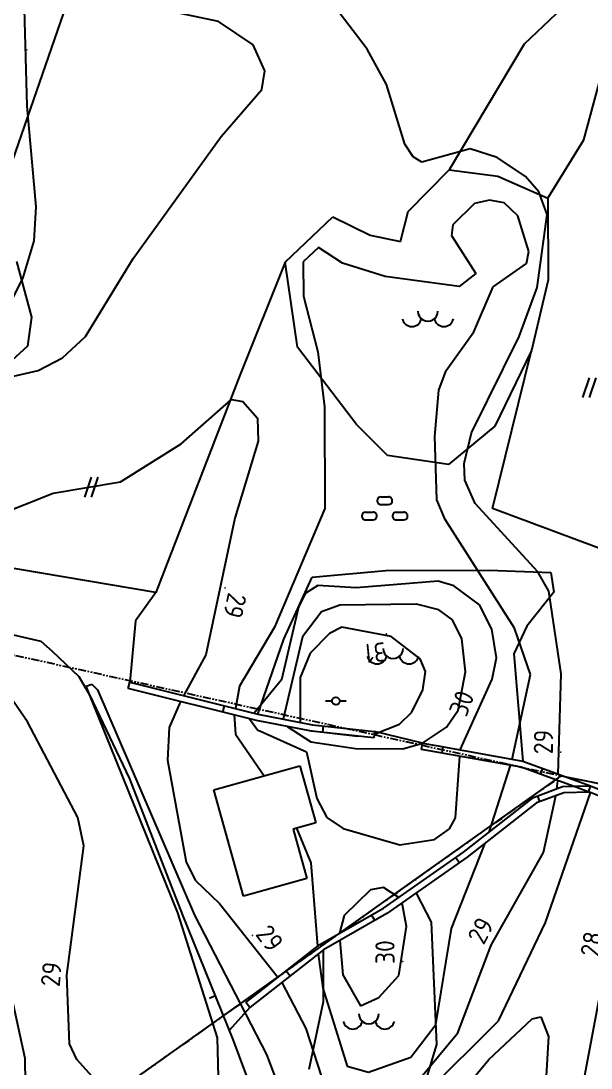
# Model space of a CAD drawing. Header units: metres. Extents: x 139929 to 142176, y 6401995 to 6404420.
# Drawn here: x 140542.9 to 140587.5, y 6402173.4 to 6402255.3 of the extents above; entities that cross this region are included whole.
import ezdxf
from ezdxf.enums import TextEntityAlignment as Align

# ---------------------------------------------------------------- set-up
doc = ezdxf.new("R2010")
doc.units = ezdxf.units.M
doc.header["$LTSCALE"] = 0.5
doc.linetypes.add('PHANTOM', pattern=[2.5, 1.25, -0.25, 0.25, -0.25, 0.25, -0.25])
doc.layers.get('0').update_dxf_attribs({"color": 1})
doc.layers.add('FAS_TRAKT_GRÄNS', color=96, linetype='Continuous', lineweight=35)
doc.layers.add('PRI_VATTEN_DIKE', color=170, linetype='Continuous', lineweight=18)
for name, color, linetype in [('M-BEF-BELYSNINGSSTOLPE', 4, 'Continuous'), ('M-BEF-BYGGNAD', 3, 'Continuous'), ('M-BEF-BÄCK', 7, 'Continuous'), ('M-BEF-DIKE', 4, 'Dike5'), ('M-BEF-MARKLINJE', 4, 'Continuous'), ('M-BEF-MUR', 4, 'Continuous'), ('M-BEF-NIVÅKURVA-PRIMÄR-0.5M', 12, 'Continuous'), ('M-BEF-NIVÅKURVA-PRIMÄR-1.0M', 12, 'Continuous'), ('M-GR-FASTIGHETSGRÄNS', 3, 'PHANTOM'), ('M-GR-TRAKTGRÄNS', 7, 'PHANTOM')]:
    doc.layers.add(name, color=color, linetype=linetype)
doc.styles.add('ISO', font='iso.shx', dxfattribs={"height": 2.5})
doc.styles.get("Standard").update_dxf_attribs({"font": 'simplex8.shx'})
doc.linetypes.add('Bäck', pattern='A,5,[107,sma.shx,S=1,R=0,X=0,Y=0],5', length=10)
doc.linetypes.add('Dike5', pattern='A,1.5,["|",Standard,S=0.5,R=75,X=0,Y=0],1e-06,["|",Standard,S=0.5,R=105,X=0,Y=0],-0.75', length=2.250001)

# ---------------------------------------------------------------- blocks, each defined once
blk = doc.blocks.new('PRI_L_ALLM')
for points in [[(-0.3, 0, 0), (-0.8, 0, 0)], [(0.8, 0, 0), (0.3, 0, 0)]]:
    blk.add_polyline3d(points)
blk.add_circle((0, 0), 0.3)
blk = doc.blocks.new('PRI_M_BERG')
for centre, radius, start, end in [((0, 0.867), 0.784, 179.99999, 0.00001), ((-1.252, 0.43), 0.765, 192.29023, 347.70977), ((1.252, 0.43), 0.765, 192.29023, 347.70977)]:
    blk.add_arc(centre, radius, start, end)
blk = doc.blocks.new('PRI_M_LÖVSKOG')
for p, q in [((-0.295, 1.2), (0.295, 1.2)), ((-0.295, 0.6), (0.295, 0.6)), ((-1.495, 0), (-0.905, 0)), ((-1.495, -0.6), (-0.905, -0.6)), ((0.905, 0), (1.495, 0)), ((0.905, -0.6), (1.495, -0.6))]:
    blk.add_line(p, q)
for centre, start, end in [((-0.295, 0.9), 90.00001, 179.99999), ((-0.295, 0.9), 179.99999, 270.00003), ((0.295, 0.9), 0, 90.00001), ((0.295, 0.9), 270.00003, 0.00001), ((-1.495, -0.3), 90.00001, 179.99999), ((-1.495, -0.3), 179.99999, 270.00003), ((-0.905, -0.3), 0, 90.00001), ((-0.905, -0.3), 270.00003, 0.00001), ((0.905, -0.3), 90.00001, 179.99999), ((0.905, -0.3), 179.99999, 270.00003), ((1.495, -0.3), 0, 90.00001), ((1.495, -0.3), 270.00003, 0.00001)]:
    blk.add_arc(centre, 0.3, start, end)
blk = doc.blocks.new('PRI_M_ÅKER')
for points in [[(0.259, 1.556, 0), (-0.259, 0, 0)], [(0.778, 1.556, 0), (0.259, 0, 0)]]:
    blk.add_polyline3d(points)
blk = doc.blocks.new('PRI_NIVÅ_HÖJDPKT')
at = {"color": 0, "linetype": 'Continuous', "lineweight": -3}
blk.add_circle((183, 184), 0.0005, dxfattribs=at)

msp = doc.modelspace()

# ---------------------------------------------------------------- linework, layer by layer
at = {"layer": 'FAS_TRAKT_GRÄNS', "color": 1, "linetype": 'Continuous', "lineweight": -3}
for p, q in [((140550.468, 6402171.631), (140585.175, 6402196.276)), ((140585.175, 6402196.276), (140595.175, 6402194.272))]:
    msp.add_line(p, q, dxfattribs=at)
at = {"layer": 'M-BEF-BYGGNAD'}
for p, q in [((140557.984, 6402195.173), (140564.726, 6402197.05)), ((140557.984, 6402195.173), (140564.726, 6402197.05)), ((140564.726, 6402197.05), (140565.961, 6402192.609)), ((140564.726, 6402197.05), (140565.961, 6402192.609)), ((140560.294, 6402186.875), (140557.984, 6402195.173)), ((140560.294, 6402186.875), (140557.984, 6402195.173)), ((140565.961, 6402192.609), (140564.196, 6402192.117)), ((140565.961, 6402192.609), (140564.196, 6402192.117)), ((140564.196, 6402192.117), (140565.271, 6402188.26)), ((140564.196, 6402192.117), (140565.271, 6402188.26)), ((140565.271, 6402188.26), (140560.294, 6402186.875)), ((140565.271, 6402188.26), (140560.294, 6402186.875))]:
    msp.add_line(p, q, dxfattribs=at)
at = {"layer": 'M-BEF-BÄCK', "linetype": 'Bäck', "lineweight": -3}
for p, q in [((140537.073, 6402208.511, 28.633), (140544.447, 6402206.819, 28.434)), ((140544.447, 6402206.819, 28.434), (140545.348, 6402206.027, 28.434)), ((140545.348, 6402206.027, 28.434), (140547.422, 6402204.063, 28.363)), ((140547.422, 6402204.063, 28.363), (140548.257, 6402202.629, 28.363)), ((140548.257, 6402202.629, 28.363), (140551.38, 6402196.044, 28.292)), ((140551.38, 6402196.044, 28.292), (140555.543, 6402185.367, 28.249)), ((140555.543, 6402185.367, 28.249), (140559.478, 6402175.643, 28.136)), ((140559.478, 6402175.643, 28.136), (140563.33, 6402165.298, 28.008))]:
    msp.add_line(p, q, dxfattribs=at)
at = {"layer": 'M-BEF-BÄCK', "lineweight": -3}
for p, q in [((140537.073, 6402208.511), (140544.447, 6402206.819)), ((140544.447, 6402206.819), (140545.348, 6402206.027)), ((140545.348, 6402206.027), (140547.422, 6402204.063)), ((140547.422, 6402204.063), (140548.257, 6402202.629)), ((140548.257, 6402202.629), (140551.38, 6402196.044)), ((140551.38, 6402196.044), (140555.543, 6402185.367)), ((140555.543, 6402185.367), (140559.478, 6402175.643)), ((140559.478, 6402175.643), (140563.33, 6402165.298))]:
    msp.add_line(p, q, dxfattribs=at)
at = {"layer": 'M-BEF-DIKE'}
msp.add_line((140558.137, 6402179.095), (140557.645, 6402178.872), dxfattribs=at)
at = {"layer": 'M-BEF-MARKLINJE'}
for p, q in [((140586.456, 6402257.506, 28.661), (140582.26, 6402253.516, 28.661)), ((140586.949, 6402246.046, 28.707), (140589.196, 6402254.451, 28.411)), ((140582.26, 6402253.516, 28.661), (140576.392, 6402243.697, 29.247)), ((140584.132, 6402241.488, 29.042), (140586.949, 6402246.046, 28.707)), ((140573.19, 6402240.428, 29.19), (140576.392, 6402243.697, 29.247)), ((140576.392, 6402243.697, 29.247), (140580.202, 6402243.195, 29.344)), ((140580.202, 6402243.195, 29.344), (140584.132, 6402241.488, 29.042)), ((140584.132, 6402241.488, 29.042), (140584.136, 6402235.081, 28.695)), ((140572.588, 6402238.088, 29.503), (140573.19, 6402240.428, 29.19)), ((140563.562, 6402236.462, 29.298), (140567.308, 6402240.027, 29.4)), ((140567.308, 6402240.027, 29.4), (140570.217, 6402238.588, 29.503)), ((140570.217, 6402238.588, 29.503), (140572.588, 6402238.088, 29.503)), ((140542.554, 6402236.519, 29.884), (140543.728, 6402232.157, 29.633)), ((140563.562, 6402236.462, 29.298), (140560.034, 6402227.68, 29.008)), ((140564.526, 6402229.812, 29.201), (140563.562, 6402236.462, 29.298)), ((140584.136, 6402235.081, 28.695), (140582.846, 6402229.56, 28.604)), ((140543.728, 6402232.157, 29.633), (140543.399, 6402229.899, 29.827)), ((140543.399, 6402229.899, 29.827), (140540.26, 6402227.027, 29.844)), ((140569.151, 6402223.773, 29.378), (140564.526, 6402229.812, 29.201)), ((140579.803, 6402217.199, 28.377), (140582.846, 6402229.56, 28.604)), ((140582.846, 6402229.56, 28.604), (140579.973, 6402223.637, 28.889)), ((140560.034, 6402227.68, 29.008), (140553.445, 6402210.631, 28.661)), ((140571.571, 6402221.343, 29.935), (140569.151, 6402223.773, 29.378)), ((140579.973, 6402223.637, 28.889), (140576.352, 6402220.649, 29.622)), ((140576.352, 6402220.649, 29.622), (140571.571, 6402221.343, 29.935)), ((140589.444, 6402213.602, 28.093), (140579.803, 6402217.199, 28.377)), ((140553.445, 6402210.631, 28.661), (140534.707, 6402213.781, 28.849)), ((140563.472, 6402206.961, 29.798), (140565.674, 6402211.83, 29.525)), ((140565.674, 6402211.83, 29.525), (140571.449, 6402212.352, 29.713)), ((140571.449, 6402212.352, 29.713), (140579.528, 6402212.38, 29.52)), ((140579.528, 6402212.38, 29.52), (140584.342, 6402212.19, 28.843)), ((140584.342, 6402212.19, 28.843), (140584.599, 6402210.647, 28.98)), ((140553.445, 6402210.631, 28.661), (140551.854, 6402208.414, 28.69)), ((140584.599, 6402210.647, 28.98), (140582.469, 6402207.985, 29.326)), ((140551.854, 6402208.414, 28.69), (140551.407, 6402203.602, 28.391)), ((140582.469, 6402207.985, 29.326), (140581.454, 6402205.813, 29.849)), ((140561.439, 6402201.093, 30.151), (140563.472, 6402206.961, 29.798)), ((140581.454, 6402205.813, 29.849), (140582.152, 6402197.434, 29.872)), ((140574.317, 6402198.842, 30.657), (140570.553, 6402199.757, 31.288)), ((140573.83, 6402187.113, 29.958), (140574.982, 6402184.821, 29.622)), ((140574.982, 6402184.821, 29.622), (140575.416, 6402175.264, 29.315)), ((140566.571, 6402178.615, 29.349), (140566.567, 6402182.679, 30.452)), ((140560.807, 6402178.163, 28.741), (140559.189, 6402176.357, 28.229)), ((140565.438, 6402173.323, 28.923), (140566.571, 6402178.615, 29.349)), ((140575.416, 6402175.264, 29.315), (140573.702, 6402169.584, 28.519))]:
    msp.add_line(p, q, dxfattribs=at)
at = {"layer": 'M-BEF-MARKLINJE', "lineweight": -3}
for p, q in [((140586.456, 6402257.506), (140582.26, 6402253.516)), ((140586.949, 6402246.046), (140589.196, 6402254.451)), ((140582.26, 6402253.516), (140576.392, 6402243.697)), ((140584.132, 6402241.488), (140586.949, 6402246.046)), ((140573.19, 6402240.428), (140576.392, 6402243.697)), ((140576.392, 6402243.697), (140580.202, 6402243.195)), ((140580.202, 6402243.195), (140584.132, 6402241.488)), ((140584.132, 6402241.488), (140584.136, 6402235.081)), ((140572.588, 6402238.088), (140573.19, 6402240.428)), ((140563.562, 6402236.462), (140567.308, 6402240.027)), ((140567.308, 6402240.027), (140570.217, 6402238.588)), ((140570.217, 6402238.588), (140572.588, 6402238.088)), ((140542.554, 6402236.519), (140543.728, 6402232.157)), ((140563.562, 6402236.462), (140560.034, 6402227.68)), ((140564.526, 6402229.812), (140563.562, 6402236.462)), ((140584.136, 6402235.081), (140582.846, 6402229.56)), ((140543.728, 6402232.157), (140543.399, 6402229.899)), ((140543.399, 6402229.899), (140540.26, 6402227.027)), ((140569.151, 6402223.773), (140564.526, 6402229.812)), ((140579.803, 6402217.199), (140582.846, 6402229.56)), ((140582.846, 6402229.56), (140579.973, 6402223.637)), ((140560.034, 6402227.68), (140553.445, 6402210.631)), ((140571.571, 6402221.343), (140569.151, 6402223.773)), ((140579.973, 6402223.637), (140576.352, 6402220.649)), ((140576.352, 6402220.649), (140571.571, 6402221.343)), ((140589.444, 6402213.602), (140579.803, 6402217.199)), ((140553.445, 6402210.631), (140534.707, 6402213.781)), ((140563.472, 6402206.961), (140565.674, 6402211.83)), ((140565.674, 6402211.83), (140571.449, 6402212.352)), ((140571.449, 6402212.352), (140579.528, 6402212.38)), ((140579.528, 6402212.38), (140584.342, 6402212.19)), ((140584.342, 6402212.19), (140584.599, 6402210.647)), ((140553.445, 6402210.631), (140551.854, 6402208.414)), ((140584.599, 6402210.647), (140582.469, 6402207.985)), ((140551.854, 6402208.414), (140551.407, 6402203.602)), ((140582.469, 6402207.985), (140581.454, 6402205.813)), ((140561.439, 6402201.093), (140563.472, 6402206.961)), ((140581.454, 6402205.813), (140582.152, 6402197.434)), ((140574.317, 6402198.842), (140570.553, 6402199.757)), ((140573.83, 6402187.113), (140574.982, 6402184.821)), ((140574.982, 6402184.821), (140575.416, 6402175.264)), ((140566.571, 6402178.615), (140566.567, 6402182.679)), ((140560.807, 6402178.163), (140559.189, 6402176.357)), ((140565.438, 6402173.323), (140566.571, 6402178.615)), ((140575.416, 6402175.264), (140573.702, 6402169.584))]:
    msp.add_line(p, q, dxfattribs=at)
at = {"layer": 'M-BEF-MARKLINJE', "lineweight": -3, "ltscale": 0.8}
msp.add_line((140541.515, 6402242.336), (140546.25, 6402255.985), dxfattribs=at)
at = {"layer": 'M-BEF-MUR'}
for p, q in [((140551.286, 6402203.118), (140551.407, 6402203.602)), ((140551.407, 6402203.602), (140561.439, 6402201.093)), ((140561.332, 6402200.604), (140551.286, 6402203.118)), ((140558.686, 6402201.267), (140558.807, 6402201.751)), ((140561.439, 6402201.093), (140565.704, 6402200.283)), ((140565.63, 6402199.788), (140561.332, 6402200.604)), ((140565.704, 6402200.283), (140570.553, 6402199.757)), ((140570.499, 6402199.259), (140565.63, 6402199.788)), ((140566.522, 6402199.691), (140566.576, 6402200.189)), ((140570.553, 6402199.757), (140570.499, 6402199.259)), ((140574.232, 6402198.349), (140574.317, 6402198.842)), ((140574.317, 6402198.842), (140575.37, 6402198.661)), ((140575.37, 6402198.661), (140582.152, 6402197.434)), ((140575.283, 6402198.169), (140574.232, 6402198.349)), ((140582.021, 6402196.95), (140575.283, 6402198.169)), ((140575.905, 6402198.565), (140575.816, 6402198.073)), ((140582.152, 6402197.434), (140587.46, 6402195.492)), ((140586.093, 6402195.46), (140582.021, 6402196.95)), ((140583.703, 6402196.866), (140583.532, 6402196.397)), ((140582.997, 6402194.598), (140585.277, 6402195.44)), ((140585.277, 6402195.44), (140586.093, 6402195.46)), ((140586.093, 6402195.46), (140587.46, 6402195.492)), ((140587.288, 6402195.023), (140586.093, 6402195.46)), ((140587.46, 6402195.492), (140587.288, 6402195.023)), ((140587.46, 6402195.492), (140591.529, 6402193.881)), ((140577.521, 6402190.307), (140582.997, 6402194.598)), ((140585.372, 6402194.942), (140583.244, 6402194.156)), ((140583.3, 6402194.71), (140583.473, 6402194.241)), ((140587.37, 6402194.99), (140585.372, 6402194.942)), ((140591.345, 6402193.416), (140587.37, 6402194.99)), ((140583.244, 6402194.156), (140577.818, 6402189.905)), ((140571.258, 6402185.923), (140577.521, 6402190.307)), ((140577.818, 6402189.905), (140571.526, 6402185.5)), ((140576.931, 6402189.894), (140577.218, 6402189.484)), ((140566.288, 6402183.095), (140571.258, 6402185.923)), ((140571.526, 6402185.5), (140566.567, 6402182.679)), ((140570.323, 6402185.391), (140570.571, 6402184.957)), ((140560.499, 6402178.556), (140566.288, 6402183.095)), ((140566.567, 6402182.679), (140560.807, 6402178.163)), ((140563.646, 6402181.024), (140563.955, 6402180.631)), ((140560.807, 6402178.163), (140560.499, 6402178.556))]:
    msp.add_line(p, q, dxfattribs=at)
at = {"layer": 'M-BEF-MUR', "lineweight": -3}
for p, q in [((140551.286, 6402203.118), (140551.407, 6402203.602)), ((140551.407, 6402203.602), (140561.439, 6402201.093)), ((140561.332, 6402200.604), (140551.286, 6402203.118)), ((140558.686, 6402201.267), (140558.807, 6402201.751)), ((140561.439, 6402201.093), (140565.704, 6402200.283)), ((140565.63, 6402199.788), (140561.332, 6402200.604)), ((140565.704, 6402200.283), (140570.553, 6402199.757)), ((140570.499, 6402199.259), (140565.63, 6402199.788)), ((140566.522, 6402199.691), (140566.576, 6402200.189)), ((140570.553, 6402199.757), (140570.499, 6402199.259)), ((140574.232, 6402198.349), (140574.317, 6402198.842)), ((140574.317, 6402198.842), (140575.37, 6402198.661)), ((140575.37, 6402198.661), (140582.152, 6402197.434)), ((140575.283, 6402198.169), (140574.232, 6402198.349)), ((140582.021, 6402196.95), (140575.283, 6402198.169)), ((140575.905, 6402198.565), (140575.816, 6402198.073)), ((140582.152, 6402197.434), (140587.46, 6402195.492)), ((140586.093, 6402195.46), (140582.021, 6402196.95)), ((140583.703, 6402196.866), (140583.532, 6402196.397)), ((140582.997, 6402194.598), (140585.277, 6402195.44)), ((140585.277, 6402195.44), (140586.093, 6402195.46)), ((140586.093, 6402195.46), (140587.46, 6402195.492)), ((140587.288, 6402195.023), (140586.093, 6402195.46)), ((140587.46, 6402195.492), (140587.288, 6402195.023)), ((140587.46, 6402195.492), (140591.529, 6402193.881)), ((140577.521, 6402190.307), (140582.997, 6402194.598)), ((140585.372, 6402194.942), (140583.244, 6402194.156)), ((140583.3, 6402194.71), (140583.473, 6402194.241)), ((140587.37, 6402194.99), (140585.372, 6402194.942)), ((140591.345, 6402193.416), (140587.37, 6402194.99)), ((140583.244, 6402194.156), (140577.818, 6402189.905)), ((140571.258, 6402185.923), (140577.521, 6402190.307)), ((140577.818, 6402189.905), (140571.526, 6402185.5)), ((140576.931, 6402189.894), (140577.218, 6402189.484)), ((140566.288, 6402183.095), (140571.258, 6402185.923)), ((140571.526, 6402185.5), (140566.567, 6402182.679)), ((140570.323, 6402185.391), (140570.571, 6402184.957)), ((140560.499, 6402178.556), (140566.288, 6402183.095)), ((140566.567, 6402182.679), (140560.807, 6402178.163)), ((140563.646, 6402181.024), (140563.955, 6402180.631)), ((140560.807, 6402178.163), (140560.499, 6402178.556))]:
    msp.add_line(p, q, dxfattribs=at)
at = {"layer": 'M-BEF-NIVÅKURVA-PRIMÄR-0.5M', "linetype": 'Continuous', "lineweight": -3}
for p, q in [((140558.357, 6402255.298, 29.5), (140551.674, 6402256.708, 29.5)), ((140561.063, 6402253.471, 29.5), (140558.357, 6402255.298, 29.5)), ((140561.964, 6402251.448, 29.5), (140561.063, 6402253.471, 29.5)), ((140561.732, 6402249.978, 29.5), (140561.964, 6402251.448, 29.5)), ((140558.559, 6402246.296, 29.5), (140561.732, 6402249.978, 29.5)), ((140551.672, 6402236.764, 29.5), (140558.559, 6402246.296, 29.5)), ((140579.554, 6402241.309, 29.5), (140578.375, 6402241.071, 29.5)), ((140580.694, 6402241.1, 29.5), (140579.554, 6402241.309, 29.5)), ((140578.375, 6402241.071, 29.5), (140576.691, 6402239.383, 29.5)), ((140581.767, 6402240.088, 29.5), (140580.694, 6402241.1, 29.5)), ((140582.641, 6402237.308, 29.5), (140581.767, 6402240.088, 29.5)), ((140576.691, 6402239.383, 29.5), (140576.58, 6402238.563, 29.5)), ((140576.58, 6402238.563, 29.5), (140578.474, 6402235.582, 29.5)), ((140566.171, 6402237.627, 29.5), (140564.98, 6402236.499, 29.5)), ((140568.058, 6402236.387, 29.5), (140566.171, 6402237.627, 29.5)), ((140582.447, 6402236.362, 29.5), (140582.641, 6402237.308, 29.5)), ((140547.941, 6402230.664, 29.5), (140551.672, 6402236.764, 29.5)), ((140564.98, 6402236.499, 29.5), (140564.998, 6402233.815, 29.5)), ((140571.381, 6402235.337, 29.5), (140568.058, 6402236.387, 29.5)), ((140579.855, 6402234.546, 29.5), (140582.447, 6402236.362, 29.5)), ((140578.474, 6402235.582, 29.5), (140577.186, 6402234.563, 29.5)), ((140577.186, 6402234.563, 29.5), (140571.381, 6402235.337, 29.5)), ((140578.326, 6402231.022, 29.5), (140579.855, 6402234.546, 29.5)), ((140564.998, 6402233.815, 29.5), (140566.116, 6402229.458, 29.5)), ((140546.15, 6402228.974, 29.5), (140547.941, 6402230.664, 29.5)), ((140576.177, 6402227.986, 29.5), (140578.326, 6402231.022, 29.5)), ((140544.241, 6402227.998, 29.5), (140546.15, 6402228.974, 29.5)), ((140566.116, 6402229.458, 29.5), (140566.65, 6402225.151, 29.5)), ((140539.974, 6402227.004, 29.5), (140544.241, 6402227.998, 29.5)), ((140575.603, 6402226.466, 29.5), (140576.177, 6402227.986, 29.5)), ((140575.279, 6402222.828, 29.5), (140575.603, 6402226.466, 29.5)), ((140566.65, 6402225.151, 29.5), (140566.672, 6402217.186, 29.5)), ((140575.436, 6402217.878, 29.5), (140575.279, 6402222.828, 29.5)), ((140576.075, 6402216.324, 29.5), (140575.436, 6402217.878, 29.5)), ((140566.672, 6402217.186, 29.5), (140562.722, 6402207.916, 29.5)), ((140581.502, 6402207.842, 29.5), (140576.075, 6402216.324, 29.5)), ((140567.833, 6402209.638, 30.5), (140566.407, 6402209.101, 30.5)), ((140573.836, 6402209.702, 30.5), (140567.833, 6402209.638, 30.5)), ((140575.582, 6402209.273, 30.5), (140573.836, 6402209.702, 30.5)), ((140566.407, 6402209.101, 30.5), (140564.932, 6402207.153, 30.5)), ((140576.661, 6402208.482, 30.5), (140575.582, 6402209.273, 30.5)), ((140577.401, 6402207.002, 30.5), (140576.661, 6402208.482, 30.5)), ((140562.722, 6402207.916, 29.5), (140559.994, 6402203.291, 29.5)), ((140582.776, 6402204.198, 29.5), (140581.502, 6402207.842, 29.5)), ((140564.932, 6402207.153, 30.5), (140563.422, 6402200.717, 30.5)), ((140577.685, 6402204.407, 30.5), (140577.401, 6402207.002, 30.5)), ((140577.116, 6402201.422, 30.5), (140577.685, 6402204.407, 30.5)), ((140581.328, 6402197.584, 29.5), (140582.776, 6402204.198, 29.5)), ((140547.983, 6402203.306, 28.5), (140548.436, 6402203.443, 28.5)), ((140555.176, 6402185.553, 28.5), (140547.983, 6402203.306, 28.5)), ((140548.436, 6402203.443, 28.5), (140548.876, 6402203.018, 28.5)), ((140548.876, 6402203.018, 28.5), (140556.471, 6402185.379, 28.5)), ((140559.994, 6402203.291, 29.5), (140559.672, 6402201.536, 29.5)), ((140576.198, 6402200.085, 30.5), (140577.116, 6402201.422, 30.5)), ((140559.582, 6402201.042, 29.5), (140559.69, 6402199.546, 29.5)), ((140559.69, 6402199.546, 29.5), (140561.928, 6402196.27, 29.5)), ((140563.72, 6402200.151, 30.5), (140565.586, 6402198.929, 30.5)), ((140574.324, 6402198.841, 30.5), (140576.198, 6402200.085, 30.5)), ((140565.586, 6402198.929, 30.5), (140569.079, 6402198.412, 30.5)), ((140572.78, 6402198.398, 30.5), (140574.316, 6402198.839, 30.5)), ((140569.079, 6402198.412, 30.5), (140572.78, 6402198.398, 30.5)), ((140579.536, 6402191.886, 29.5), (140581.197, 6402197.099, 29.5)), ((140583.934, 6402184.802, 28.5), (140587.471, 6402194.95, 28.5)), ((140564.449, 6402192.187, 29.5), (140565.585, 6402189.467, 29.5)), ((140576.573, 6402184.344, 29.5), (140579.221, 6402191.004, 29.5)), ((140565.585, 6402189.467, 29.5), (140566.101, 6402182.949, 29.5)), ((140558.282, 6402175.794, 28.5), (140555.176, 6402185.553, 28.5)), ((140556.471, 6402185.379, 28.5), (140562.117, 6402174.489, 28.5)), ((140580.272, 6402177.106, 28.5), (140583.934, 6402184.802, 28.5)), ((140575.348, 6402176.818, 29.5), (140576.573, 6402184.344, 29.5)), ((140566.156, 6402182.357, 29.5), (140566.521, 6402179.679, 29.5)), ((140543.213, 6402174.174, 29.5), (140541.919, 6402180.16, 29.5)), ((140566.521, 6402179.679, 29.5), (140568.406, 6402173.559, 29.5)), ((140572.842, 6402169.75, 28.5), (140580.272, 6402177.106, 28.5)), ((140573.399, 6402174.258, 29.5), (140575.348, 6402176.818, 29.5)), ((140558.361, 6402172.725, 28.5), (140558.282, 6402175.794, 28.5)), ((140543.255, 6402172.214, 29.5), (140543.213, 6402174.174, 29.5)), ((140562.117, 6402174.489, 28.5), (140565.881, 6402164.483, 28.5)), ((140570.095, 6402173.091, 29.5), (140573.399, 6402174.258, 29.5)), ((140568.406, 6402173.559, 29.5), (140570.095, 6402173.091, 29.5))]:
    msp.add_line(p, q, dxfattribs=at)
at = {"layer": 'M-BEF-NIVÅKURVA-PRIMÄR-1.0M', "linetype": 'Continuous', "lineweight": -3}
for p, q in [((140543.368, 6402248.673, 30), (140543.137, 6402257.266, 30)), ((140569.996, 6402253.135, 29), (140567.446, 6402256.449, 29)), ((140571.483, 6402250.364, 29), (140569.996, 6402253.135, 29)), ((140572.925, 6402245.699, 29), (140571.483, 6402250.364, 29)), ((140544.076, 6402240.798, 30), (140543.368, 6402248.673, 30)), ((140573.576, 6402244.707, 29), (140572.925, 6402245.699, 29)), ((140578.054, 6402245.343, 29), (140574.264, 6402244.301, 29)), ((140580.16, 6402244.668, 29), (140578.054, 6402245.343, 29)), ((140574.264, 6402244.301, 29), (140573.576, 6402244.707, 29)), ((140582.381, 6402243.165, 29), (140580.16, 6402244.668, 29)), ((140583.405, 6402241.986, 29), (140582.381, 6402243.165, 29)), ((140584.069, 6402240.192, 29), (140583.405, 6402241.986, 29)), ((140543.918, 6402238.129, 30), (140544.076, 6402240.798, 30)), ((140583.278, 6402234.491, 29), (140584.069, 6402240.192, 29)), ((140543.079, 6402235.275, 30), (140543.918, 6402238.129, 30)), ((140542.31, 6402233.741, 30), (140543.079, 6402235.275, 30)), ((140581.872, 6402230.651, 29), (140583.278, 6402234.491, 29)), ((140578.137, 6402223.112, 29), (140581.872, 6402230.651, 29)), ((140555.418, 6402222.26, 29), (140559.368, 6402225.717, 29)), ((140559.368, 6402225.717, 29), (140560.262, 6402225.562, 29)), ((140560.262, 6402225.562, 29), (140561.4, 6402224.268, 29)), ((140561.4, 6402224.268, 29), (140561.444, 6402222.454, 29)), ((140561.444, 6402222.454, 29), (140559.623, 6402216.432, 29)), ((140577.573, 6402220.706, 29), (140578.137, 6402223.112, 29)), ((140550.683, 6402219.282, 29), (140555.418, 6402222.26, 29)), ((140577.633, 6402219.411, 29), (140577.573, 6402220.706, 29)), ((140545.424, 6402218.407, 29), (140550.683, 6402219.282, 29)), ((140578.425, 6402217.597, 29), (140577.633, 6402219.411, 29)), ((140539.221, 6402215.925, 29), (140545.424, 6402218.407, 29)), ((140583.349, 6402212.24, 29), (140578.425, 6402217.597, 29)), ((140559.623, 6402216.432, 29), (140557.364, 6402205.752, 29)), ((140584.209, 6402210.739, 29), (140583.349, 6402212.24, 29)), ((140566.134, 6402211.162, 30), (140565.136, 6402210.547, 30)), ((140569.122, 6402210.991, 30), (140566.134, 6402211.162, 30)), ((140575.534, 6402211.519, 30), (140569.122, 6402210.991, 30)), ((140576.772, 6402211.158, 30), (140575.534, 6402211.519, 30)), ((140578.765, 6402209.665, 30), (140576.772, 6402211.158, 30)), ((140565.136, 6402210.547, 30), (140564.607, 6402209.477, 30)), ((140585.158, 6402204.26, 29), (140584.209, 6402210.739, 29)), ((140564.607, 6402209.477, 30), (140563.271, 6402203.784, 30)), ((140579.739, 6402207.757, 30), (140578.765, 6402209.665, 30)), ((140568.007, 6402207.902, 31), (140567.024, 6402207.422, 31)), ((140571.86, 6402207.189, 31), (140568.007, 6402207.902, 31)), ((140580.111, 6402205.518, 30), (140579.739, 6402207.757, 30)), ((140567.024, 6402207.422, 31), (140565.519, 6402205.889, 31)), ((140574.139, 6402205.444, 31), (140571.86, 6402207.189, 31)), ((140557.364, 6402205.752, 29), (140555.617, 6402202.549, 29)), ((140565.519, 6402205.889, 31), (140564.747, 6402203.98, 31)), ((140574.547, 6402204.444, 31), (140574.139, 6402205.444, 31)), ((140579.767, 6402203.853, 30), (140580.111, 6402205.518, 30)), ((140574.333, 6402202.997, 31), (140574.547, 6402204.444, 31)), ((140543.393, 6402200.506, 29), (140540.998, 6402203.936, 29)), ((140563.271, 6402203.784, 30), (140561.132, 6402201.171, 30)), ((140564.747, 6402203.98, 31), (140564.733, 6402200.467, 31)), ((140577.272, 6402198.318, 30), (140579.767, 6402203.853, 30)), ((140584.935, 6402196.416, 29), (140585.158, 6402204.26, 29)), ((140573.472, 6402201.268, 31), (140574.333, 6402202.997, 31)), ((140555.369, 6402202.096, 29), (140554.478, 6402200.05, 29)), ((140572.52, 6402200.328, 31), (140573.472, 6402201.268, 31)), ((140547.333, 6402193.015, 29), (140543.393, 6402200.506, 29)), ((140560.787, 6402200.741, 30), (140561.393, 6402199.872, 30)), ((140570.53, 6402199.539, 31), (140572.52, 6402200.328, 31)), ((140554.478, 6402200.05, 29), (140554.347, 6402197.518, 29)), ((140561.393, 6402199.872, 30), (140565.237, 6402198.154, 30)), ((140565.449, 6402199.823, 31), (140569.265, 6402199.393, 31)), ((140565.237, 6402198.154, 30), (140566.044, 6402194.515, 30)), ((140576.898, 6402193.001, 30), (140577.247, 6402197.814, 30)), ((140554.347, 6402197.518, 29), (140555.817, 6402189.528, 29)), ((140584.829, 6402195.275, 29), (140584.893, 6402195.899, 29)), ((140583.772, 6402190.29, 29), (140584.751, 6402194.713, 29)), ((140566.044, 6402194.515, 30), (140566.825, 6402193.025, 30)), ((140547.807, 6402190.799, 29), (140547.333, 6402193.015, 29)), ((140566.825, 6402193.025, 30), (140568.098, 6402192.171, 30)), ((140576.422, 6402192.13, 30), (140576.898, 6402193.001, 30)), ((140586.74, 6402171.337, 28), (140590.894, 6402193.595, 28)), ((140568.098, 6402192.171, 30), (140572.533, 6402190.893, 30)), ((140575.263, 6402191.292, 30), (140576.422, 6402192.13, 30)), ((140572.533, 6402190.893, 30), (140575.263, 6402191.292, 30)), ((140546.474, 6402180.695, 29), (140547.807, 6402190.799, 29)), ((140579.699, 6402183.02, 29), (140583.772, 6402190.29, 29)), ((140555.817, 6402189.528, 29), (140556.539, 6402188.094, 29)), ((140556.539, 6402188.094, 29), (140558.417, 6402186.292, 29)), ((140570.239, 6402187.351, 30), (140568.196, 6402185.343, 30)), ((140571.266, 6402187.543, 30), (140570.239, 6402187.351, 30)), ((140572.474, 6402186.774, 30), (140571.266, 6402187.543, 30)), ((140558.417, 6402186.292, 29), (140563.006, 6402180.522, 29)), ((140573.065, 6402184.484, 30), (140572.71, 6402186.33, 30)), ((140568.196, 6402185.343, 30), (140567.815, 6402183.963, 30)), ((140572.456, 6402180.666, 30), (140573.065, 6402184.484, 30)), ((140567.834, 6402183.4, 30), (140568.07, 6402180.702, 30)), ((140577.067, 6402176.162, 29), (140579.699, 6402183.02, 29)), ((140546.702, 6402175.32, 29), (140546.474, 6402180.695, 29)), ((140568.07, 6402180.702, 30), (140569.451, 6402178.295, 30)), ((140570.909, 6402178.934, 30), (140572.456, 6402180.666, 30)), ((140563.3, 6402180.117, 29), (140565.179, 6402176.52, 29)), ((140569.451, 6402178.295, 30), (140570.909, 6402178.934, 30)), ((140582.884, 6402177.273, 28), (140583.57, 6402177.435, 28)), ((140583.57, 6402177.435, 28), (140584.161, 6402175.896, 28)), ((140565.179, 6402176.52, 29), (140566.406, 6402172.722, 29)), ((140579.499, 6402174.078, 28), (140582.884, 6402177.273, 28)), ((140571.662, 6402169.652, 29), (140577.067, 6402176.162, 29)), ((140584.161, 6402175.896, 28), (140583.651, 6402167.009, 28)), ((140547.258, 6402174.094, 29), (140546.702, 6402175.32, 29)), ((140550.474, 6402170.529, 29), (140547.258, 6402174.094, 29)), ((140574.727, 6402168.373, 28), (140579.499, 6402174.078, 28))]:
    msp.add_line(p, q, dxfattribs=at)
at = {"layer": 'M-GR-FASTIGHETSGRÄNS'}
for p, q in [((140515.623, 6402211.634), (140585.175, 6402196.276)), ((140515.623, 6402211.634), (140585.175, 6402196.276)), ((140550.468, 6402171.631), (140585.175, 6402196.276)), ((140550.468, 6402171.631), (140585.175, 6402196.276)), ((140585.175, 6402196.276), (140595.175, 6402194.272)), ((140585.175, 6402196.276), (140595.175, 6402194.272))]:
    msp.add_line(p, q, dxfattribs=at)
at = {"layer": 'M-GR-TRAKTGRÄNS', "lineweight": -3}
for p, q in [((140550.468, 6402171.631), (140585.175, 6402196.276)), ((140585.175, 6402196.276), (140595.175, 6402194.272))]:
    msp.add_line(p, q, dxfattribs=at)
at = {"layer": 'PRI_VATTEN_DIKE', "color": 1, "linetype": 'Continuous', "lineweight": -3}
msp.add_line((140558.137, 6402179.095), (140557.645, 6402178.872), dxfattribs=at)

# ---------------------------------------------------------------- block references
at = {"layer": 'M-BEF-BELYSNINGSSTOLPE'}
msp.add_blockref('PRI_L_ALLM', (140567.533, 6402202.128), dxfattribs=at)
msp.add_blockref('PRI_L_ALLM', (140567.533, 6402202.128), dxfattribs=at)
at = {"layer": 'M-BEF-MARKLINJE'}
for name, p in [('PRI_M_BERG', (140574.739, 6402231.767, 30.043)), ('PRI_M_BERG', (140574.739, 6402231.767, 30.043)), ('PRI_M_ÅKER', (140587.096, 6402225.87, 28.883)), ('PRI_M_ÅKER', (140587.096, 6402225.87, 28.883)), ('PRI_M_ÅKER', (140548.137, 6402218.088, 28.911)), ('PRI_M_ÅKER', (140548.137, 6402218.088, 28.911)), ('PRI_M_LÖVSKOG', (140571.355, 6402216.909, 29.923)), ('PRI_M_LÖVSKOG', (140571.355, 6402216.909, 29.923)), ('PRI_M_BERG', (140572.008, 6402205.378, 31.64)), ('PRI_M_BERG', (140572.008, 6402205.378, 31.64)), ('PRI_M_BERG', (140570.116, 6402176.802, 30.463)), ('PRI_M_BERG', (140570.116, 6402176.802, 30.463))]:
    msp.add_blockref(name, p, dxfattribs=at)
at = {"layer": 'M-BEF-NIVÅKURVA-PRIMÄR-1.0M', "color": 1, "linetype": 'Continuous', "lineweight": -3, "xscale": 0.001, "yscale": 0.001, "zscale": 0.001}
for p in [(140543.164, 6402252.91, 30), (140558.684, 6402210.799, 29), (140571.311, 6402207.2, 31), (140578.165, 6402200.651, 30), (140584.958, 6402197.952, 29), (140560.818, 6402183.6, 29), (140579.506, 6402182.77, 29), (140572.587, 6402181.56, 30), (140546.365, 6402179.686, 29)]:
    msp.add_blockref('PRI_NIVÅ_HÖJDPKT', p, dxfattribs=at)

# ---------------------------------------------------------------- texts
at = {"layer": 'M-BEF-NIVÅKURVA-PRIMÄR-1.0M', "style": 'ISO'}
for s, rotation, p in [('29', 257.09401, (140558.684, 6402210.799)), ('31', 185.706, (140571.311, 6402207.2)), ('30', 69.102, (140578.165, 6402200.651)), ('29', 89.091, (140584.958, 6402197.952)), ('29', 63.027, (140579.506, 6402182.77)), ('29', 307.28699, (140560.818, 6402183.6)), ('28', 80.901, (140588.574, 6402181.974)), ('30', 90.468, (140572.587, 6402181.56)), ('29', 84.393, (140546.365, 6402179.686))]:
    msp.add_text(s, height=1.5, rotation=rotation, dxfattribs=at).set_placement(p, align=Align.BOTTOM_LEFT)

doc.saveas('drawing.dxf')
